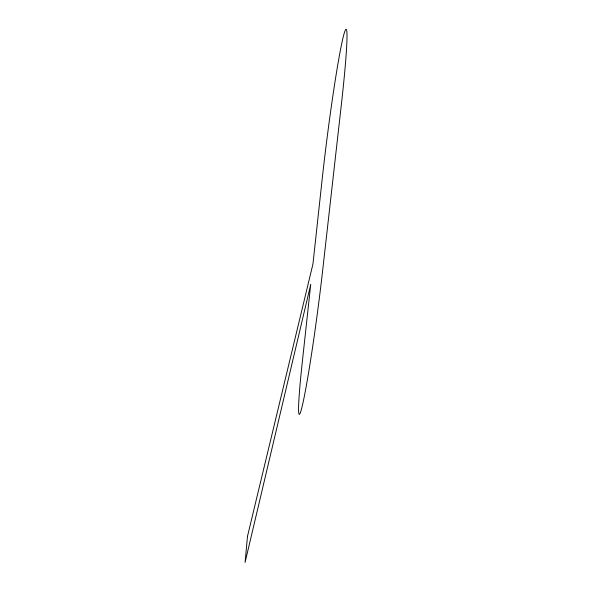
<?xml version="1.0" encoding="UTF-8"?>
<svg xmlns="http://www.w3.org/2000/svg" width="592" height="592" viewBox="0 0 592 592"><rect width="100%" height="100%" fill="white"/><g stroke="black" fill="none" stroke-linecap="round" stroke-linejoin="round"><path stroke-width="0.89" d="M247.5 536.308L245.081 562.4L310.741 284.367L302.246 362.519A102.016 4.514 -82.4 0 0 302.808 403.552A102.016 4.514 -82.4 0 0 322.603 270.899L341.11 106.826A110.334 5.113 -82.7 0 0 343.515 35.779A110.334 5.113 -82.7 0 0 322.159 179.309L312.946 264.039L247.5 536.308"/></g></svg>
